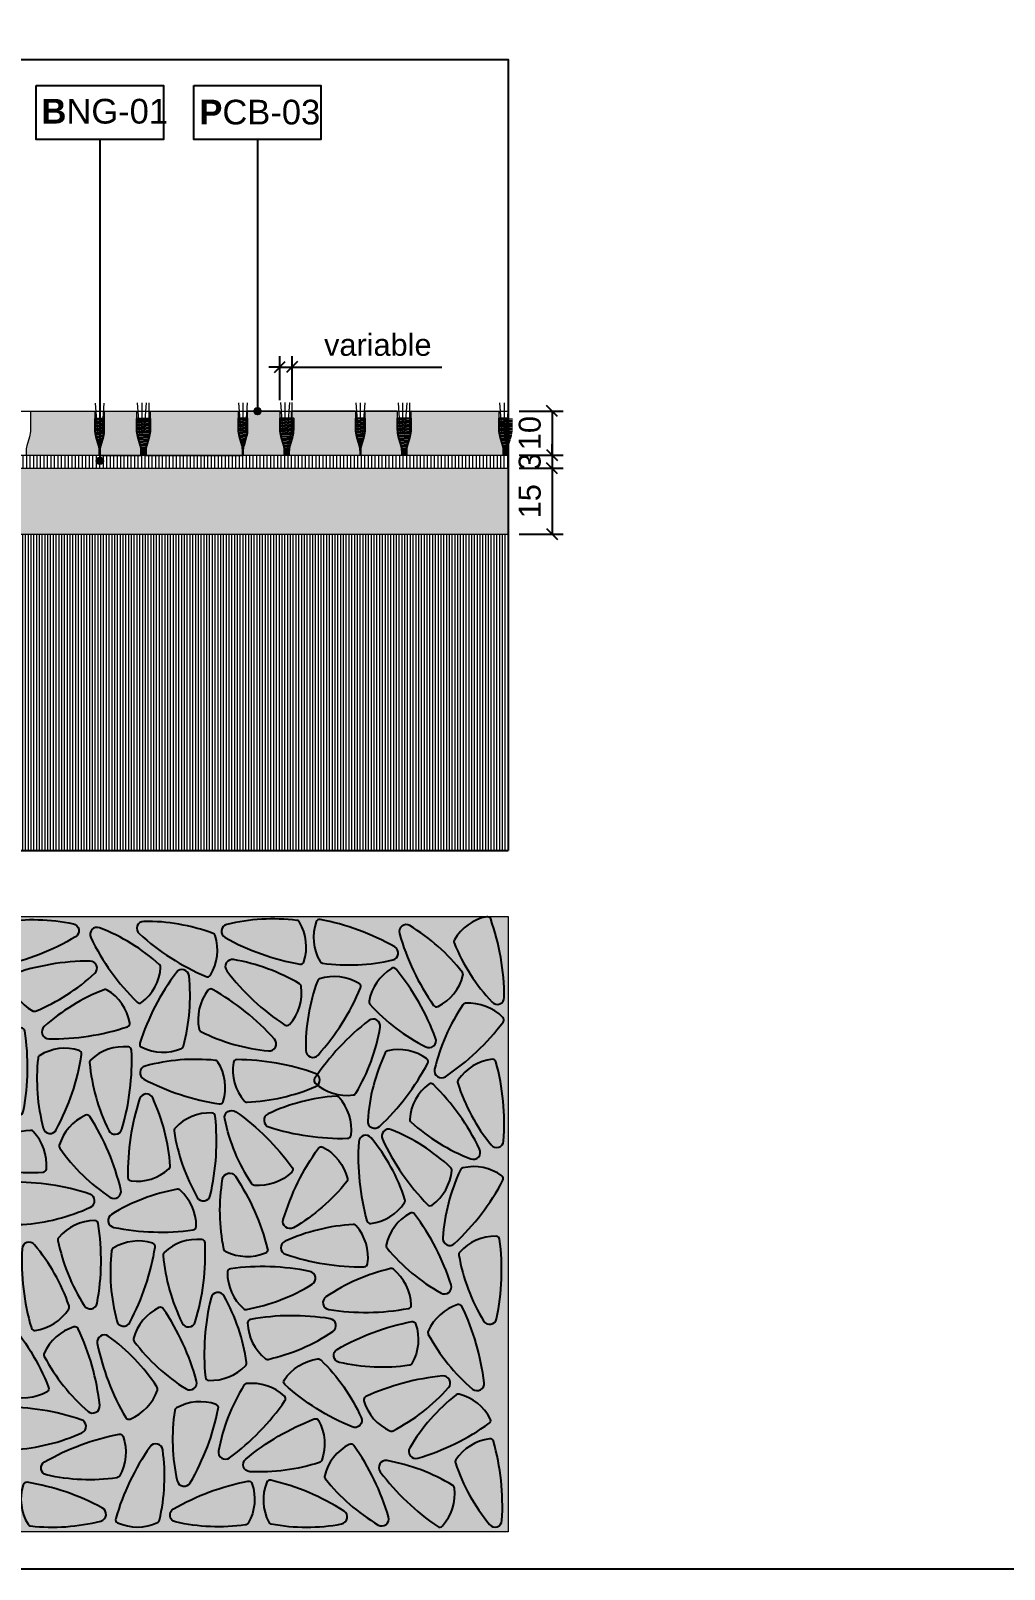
# Model space of a CAD drawing. Header units: metres. Extents: x -325 to 301, y -147 to 149.
# Drawn here: x 213.462 to 215.678, y 123.457 to 126.958 of the extents above; entities that cross this region are included whole.
import ezdxf

# ---------------------------------------------------------------- set-up
doc = ezdxf.new("R2010")
doc.units = ezdxf.units.M
doc.layers.get('Defpoints').update_dxf_attribs({"lineweight": 13})
doc.layers.add('-aux', color=50, linetype='Continuous', plot=False)
doc.layers.add('0-TX-1_25', color=7, linetype='Continuous', true_color=0x3f4f7f)
for name, color, linetype in [('02-L-Hatch', 251, 'Continuous'), ('A-KEYPLAN_HATCH', 7, 'Continuous'), ('A_TEXT_2', 7, 'Continuous')]:
    doc.layers.add(name, color=color, linetype=linetype)
for name, color, linetype, lineweight, true_color in [('03-TR-Paviment_05_Open Joint Precast Pavements', 7, 'Continuous', 5, 0xb3b3b3), ('03-TR-Paviment_05_Precast irregular Concrete Blocks_Open Joint 2', 7, 'Continuous', 5, 0xe2c75d), ('3- TR terra vegetal', 7, 'Continuous', 0, 0xbea68e), ('3-TR sorra granitica', 7, 'Continuous', 0, 0xf2dac9)]:
    doc.layers.add(name, color=color, linetype=linetype, lineweight=lineweight, true_color=true_color)
for name, color, linetype, lineweight in [('1-CM', 7, 'Continuous', 0), ('1-L-GESPA', 64, 'Continuous', 0), ('2-L-secció', 1, 'Continuous', 0), ('3-TR Seleccionat', 44, 'Continuous', 0), ('3-TR Tot-u', 37, 'Continuous', 0)]:
    doc.layers.add(name, color=color, linetype=linetype, lineweight=lineweight)
doc.styles.get("Standard").update_dxf_attribs({"font": 'arial.ttf'})
doc.dimstyles.new('ISO-25', dxfattribs={"dimtxt": 0.1, "dimasz": 0.1, "dimexe": 0.1, "dimexo": 0.1, "dimgap": 0.1, "dimtad": 1, "dimdec": 0, "dimlfac": 100, "dimzin": 9, "dimtxsty": 'Standard', "dimblk": 'OBLIQUE', "dimcen": 0.1, "dimadec": 0, "dimazin": 0, "dimtfac": 1, "dimtdec": 0, "dimtmove": 0, "dimatfit": 3, "dimldrblk": 'OBLIQUE', "dimfxl": 1, "dimarcsym": 0})

# ---------------------------------------------------------------- blocks, each defined once
blk = doc.blocks.new('_Oblique')
at = {"color": 0, "lineweight": -2}
blk.add_line((-0.499999999995058, -0.4999999998130015), (0.500000000028669, 0.500000000163238), dxfattribs=at)
blk = doc.blocks.new('*D721')
at = {"layer": '0-TX-1_25', "color": 0, "lineweight": -2, "transparency": 16777216}
for p, q in [((214.5741180201364, 126.0921609921029), (214.673900048132, 126.0921609921029)), ((214.648900048132, 126.0921609921029), (214.648900048132, 125.9921609921029)), ((214.5741180201364, 125.9921609921029), (214.673900048132, 125.9921609921029))]:
    blk.add_line(p, q, dxfattribs=at)
at = {"layer": 'Defpoints', "color": 0, "transparency": 16777216}
for p in [(214.5491180201363, 126.0921609921029), (214.5491180201363, 125.9921609921029), (214.648900048132, 125.9921609921029)]:
    blk.add_point(p, dxfattribs=at)
at = {"layer": '0-TX-1_25', "color": 0, "lineweight": -2, "transparency": 16777216, "xscale": 0.025, "yscale": 0.025, "zscale": 0.025}
for p, rotation in [((214.648900048132, 126.0921609921029), 90), ((214.648900048132, 125.9921609921029), 270)]:
    blk.add_blockref('_Oblique', p, dxfattribs=dict(at, rotation=rotation))
at = {"layer": '0-TX-1_25', "color": 0, "transparency": 16777216, "insert": (214.5983713987459, 126.0421609921028), "char_height": 0.05, "attachment_point": 5, "rotation": 90}
blk.add_mtext('10', dxfattribs=at)
blk = doc.blocks.new('*D719')
at = {"layer": '0-TX-1_25', "color": 0, "lineweight": -2, "transparency": 16777216}
for p, q in [((214.5741180201364, 125.9621609921029), (214.6739000481345, 125.9621609921029)), ((214.6489000481345, 125.9621609921029), (214.6489000481345, 125.8121609921029)), ((214.5741180201364, 125.8121609921029), (214.6739000481345, 125.8121609921029))]:
    blk.add_line(p, q, dxfattribs=at)
at = {"layer": 'Defpoints', "color": 0, "transparency": 16777216}
for p in [(214.5491180201363, 125.9621609921029), (214.5491180201363, 125.8121609921029), (214.6489000481345, 125.8121609921029)]:
    blk.add_point(p, dxfattribs=at)
at = {"layer": '0-TX-1_25', "color": 0, "lineweight": -2, "transparency": 16777216, "xscale": 0.025, "yscale": 0.025, "zscale": 0.025}
for p, rotation in [((214.6489000481345, 125.9621609921029), 90), ((214.6489000481345, 125.8121609921029), 270)]:
    blk.add_blockref('_Oblique', p, dxfattribs=dict(at, rotation=rotation))
at = {"layer": '0-TX-1_25', "color": 0, "transparency": 16777216, "insert": (214.5983713987484, 125.8871609921028), "char_height": 0.05, "attachment_point": 5, "rotation": 90}
blk.add_mtext('15', dxfattribs=at)
blk = doc.blocks.new('*D720')
at = {"layer": '0-TX-1_25', "color": 0, "lineweight": -2, "transparency": 16777216}
for p, q in [((214.648900048132, 125.9921609921029), (214.648900048132, 126.0171609921029)), ((214.5741180201364, 125.9921609921029), (214.673900048132, 125.9921609921029)), ((214.648900048132, 125.9921609921029), (214.648900048132, 125.9621609921029)), ((214.5741180201364, 125.9621609921029), (214.673900048132, 125.9621609921029)), ((214.648900048132, 125.9621609921029), (214.648900048132, 125.9371609921029))]:
    blk.add_line(p, q, dxfattribs=at)
at = {"layer": 'Defpoints', "color": 0, "transparency": 16777216}
for p in [(214.5491180201363, 125.9921609921029), (214.5491180201363, 125.9621609921029), (214.648900048132, 125.9621609921029)]:
    blk.add_point(p, dxfattribs=at)
at = {"layer": '0-TX-1_25', "color": 0, "lineweight": -2, "transparency": 16777216, "xscale": 0.025, "yscale": 0.025, "zscale": 0.025}
for p, rotation in [((214.648900048132, 125.9921609921029), 270), ((214.648900048132, 125.9621609921029), 90)]:
    blk.add_blockref('_Oblique', p, dxfattribs=dict(at, rotation=rotation))
at = {"layer": '0-TX-1_25', "color": 0, "transparency": 16777216, "insert": (214.5983543455399, 125.9771609921028), "char_height": 0.05, "attachment_point": 5, "rotation": 90}
blk.add_mtext('3', dxfattribs=at)
blk = doc.blocks.new('POINT')
at = {"layer": '0-TX-1_25'}
h = blk.add_hatch(dxfattribs=at)
h.set_pattern_fill('ANGLE', color=256)
h.set_pattern_definition([(0, (-83.74681484067048, -12.72584030761209), (0, 6.985), [5.08, -1.905]), (90, (-83.74681484067048, -12.72584030761209), (-6.985, 4.277078946022131e-16), [5.08, -1.905])])
edge = h.paths.add_edge_path()
edge.add_arc((0, 0), 0.0075, 0, 360)
h = blk.add_hatch(color=256, dxfattribs=at)
h.dxf.hatch_style = 1
edge = h.paths.add_edge_path()
edge.add_arc((0, 0), 0.0075, 0, 360)
blk.add_circle((0, 0), 0.0075, dxfattribs=at)
blk = doc.blocks.new('hatch keyplan 2')
at = {"layer": 'A-KEYPLAN_HATCH'}
blk.add_lwpolyline([(0, 0.005476596624248486), (0.012874798693294, 0.005476596623793739), (0.012874798693294, -2.273736754432321e-13), (0, 0)], close=True, dxfattribs=at)
blk = doc.blocks.new('hatch keyplan')
at = {"layer": 'A-KEYPLAN_HATCH'}
blk.add_blockref('hatch keyplan 2', (1.430579833341536, 0.8521467901477053), dxfattribs=at)
blk = doc.blocks.new('B-NS01')
at = {"layer": 'A-KEYPLAN_HATCH'}
blk.add_blockref('hatch keyplan', (-1.430579833341388, -0.8521467901477053), dxfattribs=at)
at = {"layer": 'A_TEXT_2', "insert": (-0.0007977307983125792, 0.004122186061006561), "char_height": 0.0025, "attachment_point": 1}
blk.add_mtext_dynamic_manual_height_columns('\\pi0.00133;{\\fArial|b1|i0|c0|p34;B}NG-01', width=0.01456192034901793, gutter_width=0.015, heights=[0], dxfattribs=at)
blk = doc.blocks.new('PCB04')
at = {"layer": 'A-KEYPLAN_HATCH'}
blk.add_blockref('hatch keyplan', (-1.429579833357655, -0.8521467901535917), dxfattribs=at)
at = {"layer": 'A_TEXT_2', "insert": (0.0002022691850249725, 0.004032374428489138), "char_height": 0.0025, "attachment_point": 1}
blk.add_mtext_dynamic_manual_height_columns('\\pi0.00137;{\\fArial|b1|i0|c0|p34;P}CB-03', width=0.01456192034901793, gutter_width=0.015, heights=[0], dxfattribs=at)
blk = doc.blocks.new('*D2221')
at = {"layer": '0-TX-1_25', "color": 0, "lineweight": -2, "transparency": 16777216}
for p, q in [((214.0291785658439, 126.1172319512547), (214.0291785658439, 126.2172319512547)), ((214.0568787249606, 126.1167548283166), (214.0568787249606, 126.2172319512547)), ((214.0291785658439, 126.1922319512547), (214.0041785658439, 126.1922319512547)), ((214.0291785658439, 126.1922319512547), (214.0568787249606, 126.1922319512547)), ((214.0568787249606, 126.1922319512547), (214.3977041001311, 126.1922319512547))]:
    blk.add_line(p, q, dxfattribs=at)
at = {"layer": 'Defpoints', "color": 0, "transparency": 16777216}
for p in [(214.0568787249606, 126.1922319512547), (214.0291785658439, 126.0922319512547), (214.0568787249606, 126.0917548283166)]:
    blk.add_point(p, dxfattribs=at)
at = {"layer": '0-TX-1_25', "color": 0, "lineweight": -2, "transparency": 16777216, "xscale": 0.025, "yscale": 0.025, "zscale": 0.025}
blk.add_blockref('_Oblique', (214.0291785658439, 126.1922319512547), dxfattribs=at)
at = {"layer": '0-TX-1_25', "color": 0, "lineweight": -2, "transparency": 16777216, "xscale": 0.025, "yscale": 0.025, "zscale": 0.025, "rotation": 180}
blk.add_blockref('_Oblique', (214.0568787249606, 126.1922319512547), dxfattribs=at)
at = {"layer": '0-TX-1_25', "color": 0, "transparency": 16777216, "insert": (214.2522914125458, 126.2426412281988), "char_height": 0.05, "attachment_point": 5}
blk.add_mtext('variable', dxfattribs=at)
blk = doc.blocks.new('PEÇA_KODOLÈ')
at = {"layer": '02-L-Hatch', "true_color": 0xffffff, "extrusion": (-5.044167079859376e-08, -5.739220376373363e-07, 0.999999999999834)}
h = blk.add_hatch(color=7, dxfattribs=at)
h.dxf.hatch_style = 1
edge = h.paths.add_edge_path()
edge.add_arc((-0.4579659451264888, 0.2149575338698924), 0.5421957202331456, 325.4121506456532, 344.6335523022339)
edge.add_arc((0.05713267810642719, 0.07340020826086402), 0.007999999673359143, 344.6335565736812, 426.383819454891)
edge.add_arc((0.01655155420303345, -0.01941485237330198), 0.1092988798796664, 426.3838182540215, 475.3449548693639)
edge.add_arc((-0.02681116247549653, 0.07213370176032186), 0.008000000111119237, 475.3449520378535, 527.2893353211521)
edge.add_arc((0.39186632912606, -0.0223012138158083), 0.437195520577298, 167.2893382633932, 188.386864105105)
edge.add_arc((-0.02479586680419743, -0.08373092813417315), 0.01602928839462835, 188.386864270005, 325.4121490861534)
blk.add_lwpolyline([(-0.01159964641556144, -0.09283026028424501, 0.08406638771288004), (0.06484668445773423, 0.07128027779981494, 0.3726431906232618), (0.0603375406935811, 0.08073020586743951, 0.2169437225142468), (-0.03023569798097014, 0.07936367904767394, 0.2306125970271942), (-0.03461511060595512, 0.07389392470940948, 0.0923162381491987), (-0.04065373400226235, -0.08606889797374606, 0.6810372598882607)], format="xyb", close=True)

msp = doc.modelspace()

# ---------------------------------------------------------------- hatches: boundary and pattern name
at = {"layer": '03-TR-Paviment_05_Open Joint Precast Pavements'}
h = msp.add_hatch(color=256, dxfattribs=at)
h.dxf.hatch_style = 1
edge = h.paths.add_edge_path()
edge.add_line((213.6188160264451, 125.9914900321795), (213.6188185801349, 125.9996858106766))
edge.add_arc((213.5704010194014, 125.9997009008683), 0.04841756308506046, 359.9821427545574, 375.9811618809488)
edge.add_line((213.6169473535818, 126.0130312868139), (213.6110071759194, 126.0337728728819))
edge.add_arc((213.6659432602213, 126.0495059973398), 0.05714459347681695, 179.9821440517398, 195.98116317802, ccw=False)
edge.add_line((213.6087986695195, 126.0495238061714), (213.6088114815153, 126.090649078142))
edge.add_line((213.6088114815153, 126.090649078142), (213.6080142759924, 126.0906493267271))
edge.add_line((213.6080142759924, 126.0906493267271), (213.6080145401619, 126.0914934028859))
edge.add_line((213.6080145401619, 126.0914934028859), (213.4621886750965, 126.0915388407756))
edge.add_line((213.4621886750965, 126.0915388407756), (213.4621884136438, 126.0906947626434))
edge.add_line((213.4621884136438, 126.0906947626434), (213.46139120828, 126.0906950151834))
edge.add_line((213.46139120828, 126.0906950151834), (213.461378395232, 126.0495697402258))
edge.add_arc((213.4042338091649, 126.0495875463044), 0.0571445888412845, 343.9831276842831, 359.9821468105588, ccw=False)
edge.add_line((213.459160072798, 126.0338201877069), (213.4532069713059, 126.0130823014363))
edge.add_arc((213.4997449728094, 125.99972290971), 0.04841754776144831, 163.9831253272982, 179.9821444536792)
edge.add_line((213.451327427399, 125.999737998461), (213.4513248728067, 125.9915422206992))
edge.add_line((213.4513248728067, 125.9915422206992), (213.6188160264451, 125.9914900321795))
h = msp.add_hatch(color=256, dxfattribs=at)
h.dxf.hatch_style = 1
edge = h.paths.add_edge_path()
edge.add_line((213.7137791074783, 125.9914604361984), (213.7137816611775, 125.9996562149282))
edge.add_arc((213.66536410426, 125.9996713027258), 0.04841755926835901, 359.9821455861866, 375.9811647125806)
edge.add_line((213.7119104341124, 126.013001689921), (213.7059702555943, 126.0337432778874))
edge.add_arc((213.7609063307399, 126.0494764014319), 0.05714458442293398, 179.9821456988248, 195.9811648251079, ccw=False)
edge.add_line((213.7037617490914, 126.0494942086179), (213.7037745620926, 126.0906194824123))
edge.add_line((213.7037745620926, 126.0906194824123), (213.7029773580123, 126.0906197321044))
edge.add_line((213.7029773580123, 126.0906197321044), (213.7029776212045, 126.0914638071375))
edge.add_line((213.7029776212045, 126.0914638071375), (213.6296798293848, 126.0914866452392))
edge.add_line((213.6296798293848, 126.0914866452392), (213.6296795670577, 126.0906425685402))
edge.add_line((213.6296795670577, 126.0906425685402), (213.6288823616565, 126.0906428201497))
edge.add_line((213.6288823616565, 126.0906428201497), (213.6288695468034, 126.0495175466628))
edge.add_arc((213.5717249520782, 126.0495353468336), 0.05714459749754887, 343.9831336104306, 359.982152736715, ccw=False)
edge.add_line((213.6266512256624, 126.0337679915286), (213.620698123324, 126.0130301073893))
edge.add_arc((213.6672361344793, 125.9996707173095), 0.04841755658435486, 163.9831303516005, 179.9821494779868)
edge.add_line((213.6188185802447, 125.9996858018175), (213.6188160265923, 125.9914900242509))
edge.add_line((213.6188160265923, 125.9914900242509), (213.7137791074783, 125.9914604361984))
h = msp.add_hatch(color=256, dxfattribs=at)
h.dxf.hatch_style = 1
edge = h.paths.add_edge_path()
edge.add_line((213.9450158350794, 125.9913883756642), (213.9450183901932, 125.9995841548032))
edge.add_arc((213.8966008370917, 125.9995992402066), 0.0484175554514871, 359.9821484179844, 375.9811675443746)
edge.add_line((213.943147162616, 126.0129296286514), (213.9372069836138, 126.0336712161713))
edge.add_arc((213.9921430652525, 126.0494043420449), 0.05714459130633203, 179.9821461514546, 195.9811652777334, ccw=False)
edge.add_line((213.9349984767205, 126.0494221487817), (213.9350112910895, 126.090547421822))
edge.add_line((213.9350112910895, 126.090547421822), (213.934214085604, 126.0905476713376))
edge.add_line((213.934214085604, 126.0905476713376), (213.9342143492895, 126.0913917470499))
edge.add_line((213.9342143492895, 126.0913917470499), (213.7346429088207, 126.0914539324316))
edge.add_line((213.7346429088207, 126.0914539324316), (213.7346426473401, 126.0906098536014))
edge.add_line((213.7346426473401, 126.0906098536014), (213.7338454409895, 126.090610104783))
edge.add_line((213.7338454409895, 126.090610104783), (213.7338326270483, 126.0494848307934))
edge.add_arc((213.6766880398146, 126.0495026317115), 0.05714459000624575, 343.98313285876276, 359.9821519850492, ccw=False)
edge.add_line((213.7316143059915, 126.033735277753), (213.7256612031597, 126.0129973929344))
edge.add_arc((213.7721992110228, 125.9996380034531), 0.04841755325479713, 163.983129957362, 179.9821490837537)
edge.add_line((213.7237816601179, 125.9996530882933), (213.7237791059815, 125.9914573102801))
edge.add_line((213.7237791059815, 125.9914573102801), (213.9450158350794, 125.9913883756642))
h = msp.add_hatch(color=256, dxfattribs=at)
h.dxf.hatch_style = 1
edge = h.paths.add_edge_path()
edge.add_line((214.0399790415211, 125.9917600871177), (214.0399815947644, 125.9999558660989))
edge.add_arc((213.9915640364254, 125.999970950754), 0.04841756068886315, 359.9821493054811, 375.9811684318677)
edge.add_line((214.0381103667781, 126.0133013413618), (214.0321701891718, 126.0340429288255))
edge.add_arc((214.087106263651, 126.0497760506222), 0.05714458330111562, 179.982144198112, 195.9811633243977, ccw=False)
edge.add_line((214.0299616831249, 126.0497938593047), (214.0299744956795, 126.090919133583))
edge.add_line((214.0299744956795, 126.090919133583), (214.0291772911433, 126.0909193835265))
edge.add_line((214.0291772911433, 126.0909193835265), (214.0291775547914, 126.0917634583082))
edge.add_line((214.0291775547914, 126.0917634583082), (213.9558797634463, 126.0917862966238))
edge.add_line((213.9558797634463, 126.0917862966238), (213.955879500654, 126.0909422199436))
edge.add_line((213.955879500654, 126.0909422199436), (213.955082295262, 126.0909424717857))
edge.add_line((213.955082295262, 126.0909424717857), (213.9550694813302, 126.0498171980288))
edge.add_arc((213.8979248852743, 126.049835003111), 0.05714459882978332, 343.9831286864466, 359.98214781272384, ccw=False)
edge.add_line((213.952851158784, 126.0340676427181), (213.9468980573668, 126.0133297583087))
edge.add_arc((213.9934360685221, 125.9999703682289), 0.04841755658435486, 163.9831303516005, 179.9821494779868)
edge.add_line((213.9450185142875, 125.9999854527369), (213.9450159601885, 125.9917896756543))
edge.add_line((213.9450159601885, 125.9917896756543), (214.0399790415211, 125.9917600871177))
h = msp.add_hatch(color=256, dxfattribs=at)
h.dxf.hatch_style = 1
edge = h.paths.add_edge_path()
edge.add_line((214.2124701944544, 125.9917063425112), (214.2124727481162, 125.9999021203104))
edge.add_arc((214.1640551849136, 125.9999172109508), 0.04841756555430779, 359.9821422244315, 375.981161350826)
edge.add_line((214.2106015215912, 126.0132475971457), (214.204661344394, 126.0339891831948))
edge.add_arc((214.259597426865, 126.0497223091514), 0.0571445921292458, 179.982146001647, 195.9811651279327, ccw=False)
edge.add_line((214.2024528375101, 126.0497401160378), (214.2024656499806, 126.0908653882224))
edge.add_line((214.2024656499806, 126.0908653882224), (214.2016684440111, 126.0908656372915))
edge.add_line((214.2016684440111, 126.0908656372915), (214.2016687086271, 126.0917097129663))
edge.add_line((214.2016687086271, 126.0917097129663), (214.055842843571, 126.0917551510886))
edge.add_line((214.055842843571, 126.0917551510886), (214.055842582565, 126.0909110724724))
edge.add_line((214.055842582565, 126.0909110724724), (214.0550453758146, 126.0909113253012))
edge.add_line((214.0550453758146, 126.0909113253012), (214.0550325636879, 126.0497860500735))
edge.add_arc((213.997887978287, 126.0498038579), 0.05714458817556748, 343.9831259315695, 359.982145057848, ccw=False)
edge.add_line((214.0528142407979, 126.0340364978059), (214.0468611393059, 126.0132986115354))
edge.add_arc((214.0933991408093, 125.9999392198091), 0.04841754776142099, 163.983125327289, 179.9821444536792)
edge.add_line((214.044981595399, 125.9999543085601), (214.0449790408067, 125.9917585307983))
edge.add_line((214.0449790408067, 125.9917585307983), (214.2124701944544, 125.9917063425112))
h = msp.add_hatch(color=256, dxfattribs=at)
h.dxf.hatch_style = 1
edge = h.paths.add_edge_path()
edge.add_line((214.3074332759342, 125.9916767460461), (214.3074358291775, 125.9998725250273))
edge.add_arc((214.2590182708386, 125.9998876096823), 0.04841756068874946, 359.9821493054811, 375.9811684318723)
edge.add_line((214.3055646011912, 126.0132180002901), (214.2996244235849, 126.0339595877539))
edge.add_arc((214.3545604980641, 126.0496927095506), 0.05714458330111562, 179.982144198112, 195.9811633243977, ccw=False)
edge.add_line((214.297415917538, 126.049710518233), (214.2974287300926, 126.0908357925113))
edge.add_line((214.2974287300926, 126.0908357925113), (214.2966315255564, 126.0908360424549))
edge.add_line((214.2966315255564, 126.0908360424549), (214.2966317892045, 126.0916801172366))
edge.add_line((214.2966317892045, 126.0916801172366), (214.2233339978594, 126.0917029555522))
edge.add_line((214.2233339978594, 126.0917029555522), (214.2233337350671, 126.0908588788719))
edge.add_line((214.2233337350671, 126.0908588788719), (214.2225365296751, 126.090859130714))
edge.add_line((214.2225365296751, 126.090859130714), (214.2225237157433, 126.0497338569571))
edge.add_arc((214.1653791196873, 126.0497516620393), 0.057144598829897, 343.9831286864781, 359.9821478127524, ccw=False)
edge.add_line((214.2203053931971, 126.0339843016464), (214.2143522917798, 126.013246417237))
edge.add_arc((214.2608903029352, 125.9998870271572), 0.04841755658435486, 163.9831303516005, 179.9821494779868)
edge.add_line((214.2124727487006, 125.9999021116652), (214.2124701946016, 125.9917063345826))
edge.add_line((214.2124701946016, 125.9917063345826), (214.3074332759342, 125.9916767460461))
h = msp.add_hatch(color=256, dxfattribs=at)
h.dxf.hatch_style = 1
edge = h.paths.add_edge_path()
edge.add_line((214.5386700030793, 125.9916046857632), (214.5386725586584, 125.9998004648835))
edge.add_arc((214.490255004734, 125.9998155504366), 0.0484175562745127, 359.9821482411747, 375.9811673675684)
edge.add_line((214.5368013310906, 126.0131459389644), (214.5308611511579, 126.0338875265217))
edge.add_arc((214.5857972321302, 126.0496206506475), 0.05714459018448236, 179.982144650628, 195.9811637769137, ccw=False)
edge.add_line((214.5286526447205, 126.0496384588807), (214.5286654590895, 126.090763731921))
edge.add_line((214.5286654590895, 126.090763731921), (214.5278682540506, 126.0907639809527))
edge.add_line((214.5278682540506, 126.0907639809527), (214.5278685177641, 126.0916080573629))
edge.add_line((214.5278685177641, 126.0916080573629), (214.32829707683, 126.0916702427633))
edge.add_line((214.32829707683, 126.0916702427633), (214.3282968158147, 126.0908261639144))
edge.add_line((214.3282968158147, 126.0908261639144), (214.3274996089895, 126.090826414882))
edge.add_line((214.3274996089895, 126.090826414882), (214.3274867959695, 126.0497011406224))
edge.add_arc((214.2703422092361, 126.0497189449532), 0.05714458950708686, 343.98312943690286, 359.9821485631842, ccw=False)
edge.add_line((214.3252684739915, 126.0339515878521), (214.319315371169, 126.0132137032662))
edge.add_arc((214.3658533790322, 125.9998543137849), 0.04841755325482445, 163.9831299573713, 179.9821490837537)
edge.add_line((214.3174358281273, 125.999869398625), (214.3174332744374, 125.9916736201278))
edge.add_line((214.3174332744374, 125.9916736201278), (214.5386700030793, 125.9916046857632))
at = {"layer": '03-TR-Paviment_05_Precast irregular Concrete Blocks_Open Joint 2'}
h = msp.add_hatch(color=256, dxfattribs=at)
h.dxf.hatch_style = 1
h.paths.add_polyline_path([(214.5491180201362, 123.5421609921028), (211.5491180201362, 123.5421609921028), (211.5491180201362, 124.9421609921029), (214.5491180201362, 124.9421609921029)])
at = {"layer": '3- TR terra vegetal'}
h = msp.add_hatch(dxfattribs=at)
h.set_pattern_fill('_USER', color=256, scale=0.002499999999999998, angle=-38.89586389563746, style=0, pattern_type=0)
h.set_pattern_definition([(356.7506083412253, (223.705462607383, 119.2862702607863), (0.0001417054676983827, 0.002495980681099989), [])])
edge = h.paths.add_edge_path()
edge.add_line((213.6188160265206, 125.991489716186), (213.6188139518703, 125.9996854942784))
edge.add_arc((213.5703964010153, 125.9996732477324), 0.04841755240378916, 0.01449217020883599, 16.01351129631849)
edge.add_line((213.6169351911237, 126.0130299088429), (213.6109833042274, 126.0337681419073))
edge.add_arc((213.6659104926046, 126.049532283199), 0.05714459006487865, 180.0144967653321, 196.0135158915483, ccw=False)
edge.add_line((213.6087659043688, 126.0495178246872), (213.6087594369098, 126.0750804376059))
edge.add_line((213.6087594369098, 126.0750804376059), (213.628830315988, 126.0750855141339))
edge.add_line((213.628830315988, 126.0750855141339), (213.6288367815839, 126.0495229026117))
edge.add_arc((213.5716921902686, 126.0495084412293), 0.05714459314515279, -15.984519483580698, 0.01449964273808746, ccw=False)
edge.add_line((213.6266273525333, 126.0337720988117), (213.6206859599599, 126.0130308560104))
edge.add_arc((213.66723149444, 125.9996977452096), 0.04841754458528921, 164.0154776846853, 180.014496810907)
edge.add_line((213.6188139514045, 125.999685494744), (213.6188160260551, 125.9914897157202))
h = msp.add_hatch(dxfattribs=at)
h.set_pattern_fill('_USER', color=256, scale=0.002499999999999998, angle=-38.89586389563746, style=0, pattern_type=0)
h.set_pattern_definition([(356.7506083412253, (223.9053889214893, 119.2867492586226), (0.0001417054676983827, 0.002495980681099989), [])])
edge = h.paths.add_edge_path()
edge.add_line((213.7237792582957, 125.9919446820037), (213.7137792607022, 125.9919421508447))
edge.add_line((213.7137792607022, 125.9919421508447), (213.7137771855861, 126.0001379298683))
edge.add_arc((213.6653596311849, 126.0001256821303), 0.0484175559502104, 0.0144935796959175, 16.01351270581482)
edge.add_line((213.7118984243735, 126.0134823453641), (213.7059465379431, 126.0342205774973))
edge.add_arc((213.7608737263202, 126.0499847187887), 0.05714459006476521, 180.0144967651326, 196.0135158913585, ccw=False)
edge.add_line((213.7037291380846, 126.0499702602771), (213.703722669693, 126.0755328783179))
edge.add_line((213.703722669693, 126.0755328783179), (213.7337935472959, 126.0755404860051))
edge.add_line((213.7337935472959, 126.0755404860051), (213.7338000147562, 126.0499778679641))
edge.add_arc((213.6766554232075, 126.0499634082386), 0.05714459337810418, -15.984521144846212, 0.014497981466092824, ccw=False)
edge.add_line((213.7315905852398, 126.034227064164), (213.7256491931317, 126.0134858232255))
edge.add_arc((213.7721947323498, 126.0001527100705), 0.04841754978837442, 164.0154765505129, 180.0144956767295)
edge.add_line((213.723777184111, 126.0001404605619), (213.7237792582957, 125.9919446820037))
edge.add_line((213.7237792582957, 125.9919446820037), (213.7137792607022, 125.9919421508447))
h = msp.add_hatch(dxfattribs=at)
h.set_pattern_fill('_USER', color=256, scale=0.002499999999999998, angle=-38.89586389563746, style=0, pattern_type=0)
h.set_pattern_definition([(356.7506083412253, (224.0316626829815, 119.2870249181593), (0.0001417054676983827, 0.002495980681099989), [])])
edge = h.paths.add_edge_path()
edge.add_line((213.9450161021191, 125.992244373559), (213.9450140274688, 126.0004401516514))
edge.add_arc((213.8965964766138, 126.0004279051054), 0.04841755240378916, 0.01449217020883599, 16.01351129631849)
edge.add_line((213.9431352667222, 126.0137845662159), (213.9371833798259, 126.0345227992804))
edge.add_arc((213.992110568203, 126.050286940572), 0.05714459006487865, 180.0144967653321, 196.0135158915483, ccw=False)
edge.add_line((213.9349659799673, 126.0502724820603), (213.9349595125083, 126.0758350949789))
edge.add_line((213.9349595125083, 126.0758350949789), (213.9550303915865, 126.0758401715069))
edge.add_line((213.9550303915865, 126.0758401715069), (213.9550368571824, 126.0502775599847))
edge.add_arc((213.8978922658671, 126.0502630986023), 0.05714459314515279, -15.984519483580698, 0.01449964273808746, ccw=False)
edge.add_line((213.9528274281317, 126.0345267561847), (213.9468860355584, 126.0137855133835))
edge.add_arc((213.9934315700385, 126.0004524025827), 0.04841754458528921, 164.0154776846853, 180.014496810907)
edge.add_line((213.945014027003, 126.000440152117), (213.9450161016536, 125.9922443730933))
h = msp.add_hatch(dxfattribs=at)
h.set_pattern_fill('_USER', color=256, scale=0.002499999999999998, angle=-38.89586389563746, style=0, pattern_type=0)
h.set_pattern_definition([(356.7506083412253, (224.2315888550762, 119.2870489097934), (0.0001417054676983827, 0.002495980681099989), [])])
edge = h.paths.add_edge_path()
edge.add_line((214.0499791918826, 125.9922443331745), (214.0399791942891, 125.9922418020155))
edge.add_line((214.0399791942891, 125.9922418020155), (214.0399771191729, 126.0004375810391))
edge.add_arc((213.9915595647718, 126.000425333301), 0.0484175559502104, 0.0144935796959175, 16.01351270581482)
edge.add_line((214.0380983579604, 126.0137819965348), (214.03214647153, 126.034520228668))
edge.add_arc((214.087073659907, 126.0502843699595), 0.05714459006476521, 180.0144967651326, 196.0135158913585, ccw=False)
edge.add_line((214.0299290716714, 126.0502699114479), (214.0299226032798, 126.0758325294886))
edge.add_line((214.0299226032798, 126.0758325294886), (214.0599934808828, 126.0758401371758))
edge.add_line((214.0599934808828, 126.0758401371758), (214.059999948343, 126.0502775191348))
edge.add_arc((214.0028553567944, 126.0502630594093), 0.05714459337810418, -15.984521144846212, 0.014497981466092824, ccw=False)
edge.add_line((214.0577905188267, 126.0345267153347), (214.0518491267185, 126.0137854743962))
edge.add_arc((214.0983946659367, 126.0004523612412), 0.04841754978837442, 164.0154765505129, 180.0144956767295)
edge.add_line((214.0499771176978, 126.0004401117327), (214.0499791918826, 125.9922443331745))
edge.add_line((214.0499791918826, 125.9922443331745), (214.0399791942891, 125.9922418020155))
h = msp.add_hatch(dxfattribs=at)
h.set_pattern_fill('_USER', color=256, scale=0.002499999999999998, angle=-38.89586389563746, style=0, pattern_type=0)
h.set_pattern_definition([(356.7506083412253, (224.2991169171517, 119.2869415367031), (0.0001417054676983827, 0.002495980681099989), [])])
edge = h.paths.add_edge_path()
edge.add_line((214.2124703362893, 125.9921609921028), (214.212468261639, 126.0003567701952))
edge.add_arc((214.164050710784, 126.0003445236492), 0.04841755240378916, 0.01449217020883599, 16.01351129631849)
edge.add_line((214.2105895008924, 126.0137011847597), (214.2046376139961, 126.0344394178241))
edge.add_arc((214.2595648023732, 126.0502035591158), 0.05714459006487865, 180.0144967653321, 196.0135158915483, ccw=False)
edge.add_line((214.2024202141375, 126.050189100604), (214.2024137466785, 126.0757517135227))
edge.add_line((214.2024137466785, 126.0757517135227), (214.2224846257567, 126.0757567900507))
edge.add_line((214.2224846257567, 126.0757567900507), (214.2224910913526, 126.0501941785285))
edge.add_arc((214.1653465000373, 126.0501797171461), 0.05714459314515279, -15.984519483580698, 0.01449964273808746, ccw=False)
edge.add_line((214.2202816623019, 126.0344433747285), (214.2143402697286, 126.0137021319272))
edge.add_arc((214.2608858042087, 126.0003690211264), 0.04841754458528921, 164.0154776846853, 180.014496810907)
edge.add_line((214.2124682611732, 126.0003567706608), (214.2124703358238, 125.992160991637))
h = msp.add_hatch(dxfattribs=at)
h.set_pattern_fill('_USER', color=256, scale=0.002499999999999998, angle=-38.89586389563746, style=0, pattern_type=0)
h.set_pattern_definition([(356.7506083412253, (224.4990430894892, 119.2869655687217), (0.0001417054676983827, 0.002495980681099989), [])])
edge = h.paths.add_edge_path()
edge.add_line((214.3174334262957, 125.9921609921028), (214.3074334287022, 125.9921584609438))
edge.add_line((214.3074334287022, 125.9921584609438), (214.307431353586, 126.0003542399674))
edge.add_arc((214.2590137991849, 126.0003419922294), 0.0484175559502104, 0.0144935796959175, 16.01351270581482)
edge.add_line((214.3055525923735, 126.0136986554632), (214.299600705943, 126.0344368875964))
edge.add_arc((214.3545278943201, 126.0502010288878), 0.05714459006476521, 180.0144967651326, 196.0135158913585, ccw=False)
edge.add_line((214.2973833060845, 126.0501865703762), (214.2973768376929, 126.075749188417))
edge.add_line((214.2973768376929, 126.075749188417), (214.3274477152959, 126.0757567961042))
edge.add_line((214.3274477152959, 126.0757567961042), (214.3274541827561, 126.0501941780632))
edge.add_arc((214.2703095912075, 126.0501797183376), 0.05714459337810418, -15.984521144846212, 0.014497981466092824, ccw=False)
edge.add_line((214.3252447532398, 126.0344433742631), (214.3193033611316, 126.0137021333246))
edge.add_arc((214.3658489003498, 126.0003690201696), 0.04841754978837442, 164.0154765505129, 180.0144956767295)
edge.add_line((214.3174313521109, 126.000356770661), (214.3174334262957, 125.9921609921028))
edge.add_line((214.3174334262957, 125.9921609921028), (214.3074334287022, 125.9921584609438))
h = msp.add_hatch(dxfattribs=at)
h.set_pattern_fill('_USER', color=256, scale=0.002499999999999998, angle=-38.89586389563746, style=0, pattern_type=0)
h.set_pattern_definition([(356.7506083412253, (224.7302798166344, 119.2868935084389), (0.0001417054676983827, 0.002495980681099989), [])])
edge = h.paths.add_edge_path()
edge.add_line((214.5486701534408, 125.9920889318199), (214.5386701558473, 125.992086400661))
edge.add_line((214.5386701558473, 125.992086400661), (214.5386680807311, 126.0002821796846))
edge.add_arc((214.49025052633, 126.0002699319465), 0.0484175559502104, 0.0144935796959175, 16.01351270581482)
edge.add_line((214.5367893195186, 126.0136265951803), (214.5308374330882, 126.0343648273135))
edge.add_arc((214.5857646214653, 126.050128968605), 0.05714459006476521, 180.0144967651326, 196.0135158913585, ccw=False)
edge.add_line((214.5286200332296, 126.0501145100934), (214.5286135648381, 126.0756771281341))
edge.add_line((214.5286135648381, 126.0756771281341), (214.558684442441, 126.0756847358213))
edge.add_line((214.558684442441, 126.0756847358213), (214.5586909099013, 126.0501221177803))
edge.add_arc((214.5015463183526, 126.0501076580548), 0.05714459337810418, -15.984521144846212, 0.014497981466092824, ccw=False)
edge.add_line((214.5564814803849, 126.0343713139802), (214.5505400882768, 126.0136300730417))
edge.add_arc((214.5970856274949, 126.0002969598867), 0.04841754978837442, 164.0154765505129, 180.0144956767295)
edge.add_line((214.5486680792561, 126.0002847103782), (214.5486701534408, 125.9920889318199))
edge.add_line((214.5486701534408, 125.9920889318199), (214.5386701558473, 125.992086400661))
h = msp.add_hatch(dxfattribs=at)
h.set_pattern_fill('_USER', color=256, scale=0.002499999999999998, angle=-38.89586389563746, style=0, pattern_type=0)
h.set_pattern_definition([(356.7506083412253, (224.7302798373319, 119.2869680998807), (0.0001417054676983827, 0.002495980681099989), [])])
edge = h.paths.add_edge_path()
edge.add_line((214.5486701741383, 125.9921635232618), (214.5386701765448, 125.9921609921028))
edge.add_line((214.5386701765448, 125.9921609921028), (214.5386681014286, 126.0003567711264))
edge.add_arc((214.4902505470275, 126.0003445233884), 0.04841755595023883, 0.01449357969590899, 16.01351270580555)
edge.add_line((214.5367893402161, 126.0137011866222), (214.5308374537857, 126.0344394187554))
edge.add_arc((214.5857646421628, 126.0502035600468), 0.05714459006479253, 180.0144967651326, 196.0135158913507, ccw=False)
edge.add_line((214.5286200539271, 126.0501891015352), (214.5286135855356, 126.075751719576))
edge.add_line((214.5286135855356, 126.075751719576), (214.5491180201362, 126.0757593272632))
edge.add_line((214.5491180201362, 126.0757593272632), (214.549452965481, 126.0498624630792))
edge.add_line((214.549452965481, 126.0498624630792), (214.5494183823257, 126.034872365169))
edge.add_line((214.5494183823257, 126.034872365169), (214.5490712184699, 126.0137409362123))
edge.add_arc((214.464925629204, 126.0095789127226), 0.08424845774515587, -6.282665362784883, 2.831665894849209, ccw=False)
edge.add_line((214.5486680999536, 126.00035930182), (214.5486701741383, 125.9921635232618))
edge.add_line((214.5486701741383, 125.9921635232618), (214.5386701765448, 125.9921609921028))
at = {"layer": '3-TR Seleccionat'}
h = msp.add_hatch(dxfattribs=at)
h.set_pattern_fill('ANSI31', color=256, scale=0.002, angle=225, style=0)
h.set_pattern_definition([(270, (40, -4.959445220943991), (0.00635, -1.301042606982605e-18), [])])
h.paths.add_polyline_path([(211.5491180208817, 125.0921609921028), (214.5491180208816, 125.0921609921028), (214.5491180214184, 125.8121609824867), (211.5491180214184, 125.8121609824867)])
at = {"layer": '3-TR sorra granitica'}
h = msp.add_hatch(dxfattribs=at)
h.set_pattern_fill('ANSI31', color=256, scale=0.0025, angle=45, style=0)
h.set_pattern_definition([(90, (68.07752234721556, 216.8941087396815), (-0.0079375, 0), [])])
h.paths.add_polyline_path([(211.5491180194952, 125.9921609921029), (214.5491180201362, 125.9921609921029), (214.5491180201362, 125.9621609921028), (211.5491180194952, 125.9621609921028)])
at = {"layer": '3-TR Tot-u'}
h = msp.add_hatch(dxfattribs=at)
h.set_pattern_fill('EARTH', color=256, scale=0.005, style=0)
h.set_pattern_definition([(0, (0, 0), (0.03175, 0.03175), [0.03175, -0.03175]), (0, (0, 0.01190625), (0.03175, 0.03175), [0.03175, -0.03175]), (0, (0, 0.0238125), (0.03175, 0.03175), [0.03175, -0.03175]), (90, (0.00396875, 0.02778125), (-0.03175, 0.03175), [0.03175, -0.03175]), (90, (0.015875, 0.02778125), (-0.03175, 0.03175), [0.03175, -0.03175]), (90, (0.02778125, 0.02778125), (-0.03175, 0.03175), [0.03175, -0.03175])])
h.paths.add_polyline_path([(214.5491180201362, 125.9621609837866), (211.5491180193036, 125.9621609921028), (211.5491180183412, 125.8121609921029), (211.5620975687223, 125.8121609920196), (214.5491180201362, 125.8121609921028)])

# ---------------------------------------------------------------- linework, layer by layer
at = {"layer": '-aux'}
msp.add_lwpolyline([(160.9222529779737, 133.4566912249669), (290.9222529779737, 133.4566912249669), (290.9222529779737, 123.4566912249669), (160.9222529779737, 123.4566912249669)], close=True, dxfattribs=at)
for points in [[(211.5491180201362, 125.0921609921028), (211.5491180201362, 126.8921609921028), (214.5491180201362, 126.8921609921028), (214.5491180201362, 125.0921609921028)], [(211.5491180201362, 125.0921609921028), (214.5491180201362, 125.0921609921028)]]:
    msp.add_lwpolyline(points, dxfattribs=at)
for points in [[(213.6188160260551, 125.9914897157202), (213.6188160265206, 125.991489716186), (213.6188139518703, 125.9996854942784, 0.06992251114754273), (213.6169351911237, 126.0130299088429), (213.6109833042274, 126.0337681419073, -0.06992251114800961), (213.6087659043688, 126.0495178246872), (213.6087594369098, 126.0750804376059), (213.628830315988, 126.0750855141339), (213.6288367815839, 126.0495229026117, -0.0699225111484148), (213.6266273525333, 126.0337720988117), (213.6206859599599, 126.0130308560104, 0.06992251114798485), (213.6188139514045, 125.999685494744), (213.6188160260551, 125.9914897157202), (213.6188160265206, 125.991489716186)], [(213.7237792582957, 125.9919446820037), (213.7137792607022, 125.9919421508447), (213.7137771855861, 126.0001379298683, 0.06992251114754273), (213.7118984243735, 126.0134823453641), (213.7059465379431, 126.0342205774973, -0.06992251114800961), (213.7037291380846, 126.0499702602771), (213.703722669693, 126.0755328783179), (213.7337935472959, 126.0755404860051), (213.7338000147562, 126.0499778679641, -0.0699225111484148), (213.7315905852398, 126.034227064164), (213.7256491931317, 126.0134858232255, 0.06992251114798485), (213.723777184111, 126.0001404605619), (213.7237792582957, 125.9919446820037), (213.7137792607022, 125.9919421508447)], [(213.9450161016536, 125.9922443730933), (213.9450161021191, 125.992244373559), (213.9450140274688, 126.0004401516514, 0.06992251114754273), (213.9431352667222, 126.0137845662159), (213.9371833798259, 126.0345227992804, -0.06992251114800961), (213.9349659799673, 126.0502724820603), (213.9349595125083, 126.0758350949789), (213.9550303915865, 126.0758401715069), (213.9550368571824, 126.0502775599847, -0.0699225111484148), (213.9528274281317, 126.0345267561847), (213.9468860355584, 126.0137855133835, 0.06992251114798485), (213.945014027003, 126.000440152117), (213.9450161016536, 125.9922443730933), (213.9450161021191, 125.992244373559)], [(214.0499791918826, 125.9922443331745), (214.0399791942891, 125.9922418020155), (214.0399771191729, 126.0004375810391, 0.06992251114754273), (214.0380983579604, 126.0137819965348), (214.03214647153, 126.034520228668, -0.06992251114800961), (214.0299290716714, 126.0502699114479), (214.0299226032798, 126.0758325294886), (214.0599934808828, 126.0758401371758), (214.059999948343, 126.0502775191348, -0.0699225111484148), (214.0577905188267, 126.0345267153347), (214.0518491267185, 126.0137854743962, 0.06992251114798485), (214.0499771176978, 126.0004401117327), (214.0499791918826, 125.9922443331745), (214.0399791942891, 125.9922418020155)], [(214.2124703358238, 125.992160991637), (214.2124703362893, 125.9921609921028), (214.212468261639, 126.0003567701952, 0.06992251114754273), (214.2105895008924, 126.0137011847597), (214.2046376139961, 126.0344394178241, -0.06992251114800961), (214.2024202141375, 126.050189100604), (214.2024137466785, 126.0757517135227), (214.2224846257567, 126.0757567900507), (214.2224910913526, 126.0501941785285, -0.0699225111484148), (214.2202816623019, 126.0344433747285), (214.2143402697286, 126.0137021319272, 0.06992251114798485), (214.2124682611732, 126.0003567706608), (214.2124703358238, 125.992160991637), (214.2124703362893, 125.9921609921028)], [(214.3174334262957, 125.9921609921028), (214.3074334287022, 125.9921584609438), (214.307431353586, 126.0003542399674, 0.06992251114754273), (214.3055525923735, 126.0136986554632), (214.299600705943, 126.0344368875964, -0.06992251114800961), (214.2973833060845, 126.0501865703762), (214.2973768376929, 126.075749188417), (214.3274477152959, 126.0757567961042), (214.3274541827561, 126.0501941780632, -0.0699225111484148), (214.3252447532398, 126.0344433742631), (214.3193033611316, 126.0137021333246, 0.06992251114798485), (214.3174313521109, 126.000356770661), (214.3174334262957, 125.9921609921028), (214.3074334287022, 125.9921584609438)], [(214.5486701534408, 125.9920889318199), (214.5386701558473, 125.992086400661), (214.5386680807311, 126.0002821796846, 0.06992251114754273), (214.5367893195186, 126.0136265951803), (214.5308374330882, 126.0343648273135, -0.06992251114800961), (214.5286200332296, 126.0501145100934), (214.5286135648381, 126.0756771281341), (214.5491180201362, 126.0756823155943)], [(214.5486701741383, 125.9921635232618), (214.5386701765448, 125.9921609921028), (214.5386681014286, 126.0003567711264, 0.06992251114754273), (214.5367893402161, 126.0137011866222), (214.5308374537857, 126.0344394187554, -0.06992251114800961), (214.5286200539271, 126.0501891015352), (214.5286135855356, 126.075751719576), (214.5491180201362, 126.0757593272632), (214.549452965481, 126.0498624630792), (214.5494183823257, 126.034872365169), (214.5490712184699, 126.0137409362123, -0.03978975116622369), (214.5486680999536, 126.00035930182), (214.5486701741383, 125.9921635232618), (214.5386701765448, 125.9921609921028)], [(214.5491006143141, 126.0756823111908, -0.01473895421200473), (214.5486680792561, 126.0002847103782), (214.5486701534408, 125.9920889318199), (214.5386701558473, 125.992086400661)]]:
    msp.add_lwpolyline(points, format="xyb", dxfattribs=at)
at = {"layer": '0-TX-1_25'}
for points in [[(213.6194027533963, 126.7100120427411), (213.6194027533969, 125.9792853870019)], [(213.9779827628492, 126.7100120427343), (213.9779827628498, 126.092160992096)]]:
    msp.add_lwpolyline(points, dxfattribs=at)
at = {"layer": '1-CM'}
for points in [[(211.5491180201362, 126.0921609921028), (214.5491180201362, 126.0921609921028)], [(211.5491180201362, 125.9921609921028), (214.5491180201362, 125.9921609921028)], [(211.5491180201362, 125.9621609921028), (214.5491180201362, 125.9621609921028)], [(211.5491180201362, 125.8121609921028), (214.5491180201362, 125.8121609921028)]]:
    msp.add_lwpolyline(points, dxfattribs=at)
for points in [[(213.6188160264451, 125.9914900321795), (213.6188185801349, 125.9996858106766, 0.06992251114875708), (213.6169473535818, 126.0130312868139), (213.6110071759194, 126.0337728728819, -0.0699225111482901), (213.6087986695195, 126.0495238061714), (213.6088114815153, 126.090649078142), (213.6080142759924, 126.0906493267271), (213.6080145401619, 126.0914934028859), (213.4621886750965, 126.0915388407756), (213.4621884136438, 126.0906947626434), (213.46139120828, 126.0906950151834), (213.461378395232, 126.0495697402258, -0.0699225111482901), (213.459160072798, 126.0338201877069), (213.4532069713059, 126.0130823014363, 0.06992251114875708), (213.451327427399, 125.999737998461), (213.4513248728067, 125.9915422206992)], [(213.7137791074783, 125.9914604361984), (213.7137816611775, 125.9996562149282, 0.06992251114875708), (213.7119104341124, 126.013001689921), (213.7059702555943, 126.0337432778874, -0.0699225111482901), (213.7037617490914, 126.0494942086179), (213.7037745620926, 126.0906194824123), (213.7029773580123, 126.0906197321044), (213.7029776212045, 126.0914638071375), (213.6296798293848, 126.0914866452392), (213.6296795670577, 126.0906425685402), (213.6288823616565, 126.0906428201497), (213.6288695468034, 126.0495175466628, -0.0699225111482901), (213.6266512256624, 126.0337679915286), (213.620698123324, 126.0130301073893, 0.06992251114875708), (213.6188185802447, 125.9996858018175), (213.6188160265923, 125.9914900242509)], [(213.9450158350794, 125.9913883756642), (213.9450183901932, 125.9995841548032, 0.06992251114875708), (213.943147162616, 126.0129296286514), (213.9372069836138, 126.0336712161713, -0.0699225111482901), (213.9349984767205, 126.0494221487817), (213.9350112910895, 126.090547421822), (213.934214085604, 126.0905476713376), (213.9342143492895, 126.0913917470499), (213.7346429088207, 126.0914539324316), (213.7346426473401, 126.0906098536014), (213.7338454409895, 126.090610104783), (213.7338326270483, 126.0494848307934, -0.0699225111482901), (213.7316143059915, 126.033735277753), (213.7256612031597, 126.0129973929344, 0.06992251114875708), (213.7237816601179, 125.9996530882933), (213.7237791059815, 125.9914573102801)], [(214.0399790415211, 125.9917600871177), (214.0399815947644, 125.9999558660989, 0.06992251114875708), (214.0381103667781, 126.0133013413618), (214.0321701891718, 126.0340429288255, -0.0699225111482901), (214.0299616831249, 126.0497938593047), (214.0299744956795, 126.090919133583), (214.0291772911433, 126.0909193835265), (214.0291775547914, 126.0917634583082), (213.9558797634463, 126.0917862966238), (213.955879500654, 126.0909422199436), (213.955082295262, 126.0909424717857), (213.9550694813302, 126.0498171980288, -0.0699225111482901), (213.952851158784, 126.0340676427181), (213.9468980573668, 126.0133297583087, 0.06992251114875708), (213.9450185142875, 125.9999854527369), (213.9450159601885, 125.9917896756543)], [(214.2124701944544, 125.9917063425112), (214.2124727481162, 125.9999021203104, 0.06992251114875708), (214.2106015215912, 126.0132475971457), (214.204661344394, 126.0339891831948, -0.0699225111482901), (214.2024528375101, 126.0497401160378), (214.2024656499806, 126.0908653882224), (214.2016684440111, 126.0908656372915), (214.2016687086271, 126.0917097129663), (214.055842843571, 126.0917551510886), (214.055842582565, 126.0909110724724), (214.0550453758146, 126.0909113253012), (214.0550325636879, 126.0497860500735, -0.0699225111482901), (214.0528142407979, 126.0340364978059), (214.0468611393059, 126.0132986115354, 0.06992251114875708), (214.044981595399, 125.9999543085601), (214.0449790408067, 125.9917585307983)], [(214.3074332759342, 125.9916767460461), (214.3074358291775, 125.9998725250273, 0.06992251114875708), (214.3055646011912, 126.0132180002901), (214.2996244235849, 126.0339595877539, -0.0699225111482901), (214.297415917538, 126.049710518233), (214.2974287300926, 126.0908357925113), (214.2966315255564, 126.0908360424549), (214.2966317892045, 126.0916801172366), (214.2233339978594, 126.0917029555522), (214.2233337350671, 126.0908588788719), (214.2225365296751, 126.090859130714), (214.2225237157433, 126.0497338569571, -0.0699225111482901), (214.2203053931971, 126.0339843016464), (214.2143522917798, 126.013246417237, 0.06992251114875708), (214.2124727487006, 125.9999021116652), (214.2124701946016, 125.9917063345826)], [(214.5386700030793, 125.9916046857632), (214.5386725586584, 125.9998004648835, 0.06992251114875708), (214.5368013310906, 126.0131459389644), (214.5308611511579, 126.0338875265217, -0.0699225111482901), (214.5286526447205, 126.0496384588807), (214.5286654590895, 126.090763731921), (214.5278682540506, 126.0907639809527), (214.5278685177641, 126.0916080573629), (214.32829707683, 126.0916702427633), (214.3282968158147, 126.0908261639144), (214.3274996089895, 126.090826414882), (214.3274867959695, 126.0497011406224, -0.0699225111482901), (214.3252684739915, 126.0339515878521), (214.319315371169, 126.0132137032662, 0.06992251114875708), (214.3174358281273, 125.999869398625), (214.3174332744374, 125.9916736201278)]]:
    msp.add_lwpolyline(points, format="xyb", close=True, dxfattribs=at)
at = {"layer": '1-L-GESPA'}
for points in [[(213.6087858873172, 126.1106040323421), (213.6138035821299, 126.0406834448118)], [(213.618785886308, 126.1106065621045), (213.6188035813928, 126.0406847085287)], [(213.6287858866951, 126.1106090946611), (213.6238035820529, 126.0406859713147)], [(213.7046738208364, 126.1110957718167), (213.709691514718, 126.0411751838205)], [(213.7146738193613, 126.1110983025103), (213.7146915149118, 126.0411764489347)], [(213.724673819283, 126.1111008341356), (213.7196915151063, 126.041177711255)], [(213.7306738191427, 126.1111023541352), (213.7306915146932, 126.0411805000939)], [(213.9349859629156, 126.1113586897151), (213.9400036577284, 126.0414381021848)], [(213.9449859619065, 126.1113612194775), (213.9450036569913, 126.0414393659018)], [(213.9549859622936, 126.1113637520342), (213.9500036576514, 126.0414406286878)], [(214.0308737544233, 126.1113954229875), (214.0358914483048, 126.0414748349913)], [(214.0408737529482, 126.1113979536811), (214.0408914484987, 126.0414761001055)], [(214.0508737528699, 126.1114004853063), (214.0458914486932, 126.0414773624257)], [(214.0568737527295, 126.1114020053059), (214.0568914482801, 126.0414801512646)], [(214.2024401970858, 126.1112753082589), (214.2074578918986, 126.0413547207286)], [(214.2124401960767, 126.1112778380213), (214.2124578911615, 126.0413559844455)], [(214.2224401964638, 126.1112803705779), (214.2174578918216, 126.0413572472315)], [(214.2983279888363, 126.1113120819158), (214.3033456827179, 126.0413914939196)], [(214.3083279873613, 126.1113146126094), (214.3083456829117, 126.0413927590338)], [(214.318327987283, 126.1113171442347), (214.3133456831063, 126.0413940213541)], [(214.3243279871426, 126.1113186642342), (214.3243456826932, 126.041396810193)], [(214.5295647159815, 126.111240021633), (214.534582409863, 126.0413194336368)], [(214.5395647145064, 126.1112425523266), (214.5395824100569, 126.041320698751)], [(214.5495647144281, 126.1112450839518), (214.5445824102514, 126.0413219610712)]]:
    msp.add_lwpolyline(points, dxfattribs=at)
at = {"layer": '2-L-secció'}
msp.add_line((214.5491180201362, 126.0921609921028), (214.5491180201362, 125.0921609921028), dxfattribs=at)
msp.add_lwpolyline([(211.5491180201362, 124.9421609921029), (214.5491180201362, 124.9421609921029), (214.5491180201362, 123.5421609921028), (211.5491180201362, 123.5421609921028)], close=True, dxfattribs=at)

# ---------------------------------------------------------------- block references
for p, rotation in [((214.1972221532897, 124.8765602553376), 94.73987937555947), ((214.4967075119969, 124.8409082081893), 34.84416874107745), ((213.673852207358, 124.8386073111782), 240.5786378592847), ((213.7992852744031, 124.879142809982), 262.3167356251867), ((213.9978602529148, 124.891650988227), 275.4254570315514), ((214.3656596036226, 124.8350985326013), 230.4666729867433), ((213.5141084129415, 124.7974160465489), 124.7037217303898), ((213.9930070408459, 124.7787457889083), 251.9631816109396), ((213.7782587962233, 124.7225601638476), 177.6083503236329), ((214.1395363442691, 124.7173406107039), 352.6261665303005), ((214.3147408144582, 124.7280342138601), 54.775258016283), ((213.5867457071424, 124.7055655027731), 303.7213622005486), ((213.9295149906279, 124.6962408924629), 76.21423337833991), ((214.4510780530365, 124.6595864162631), 338.3536749295953), ((214.192193215965, 124.6207597815234), 161.9102535118763), ((213.4185071748067, 124.5901900848463), 24.1380668476884), ((213.5214160099401, 124.5503407908656), 6.403562141536471), ((213.6517896675797, 124.5498017824053), 17.91964515644595), ((214.0169717563287, 124.572202773671), 105.0133781608172), ((214.2872765544561, 124.5526136321576), 347.6706294123226), ((213.8129620215204, 124.5715678860685), 276.7699923982225), ((214.5015926741123, 124.5169442489041), 30.47768058762536), ((214.4089311491486, 124.4683587738026), 60.5546121538832), ((213.7252265857646, 124.4350066732512), 196.5097422891209), ((214.0964952591473, 124.4788466304941), 286.7779990573997), ((213.6061854895424, 124.3908121466401), 47.96431612117458), ((213.8476523416952, 124.3978481641037), 21.40787247560886), ((213.4019731626963, 124.3990620023675), 288.4292878013861), ((214.3368103091028, 124.3783608105039), 239.6313417565202), ((214.2464934409545, 124.3437850306256), 210.8635375187234), ((213.5041920112332, 124.2952929993711), 106.3965371497261), ((214.4583387011118, 124.2860016696715), 347.6706294123226), ((213.7409040175582, 124.2604689294677), 293.101809995576), ((213.5858119631939, 124.1517173139165), 24.1380668476884), ((214.1348733649283, 124.1876337108148), 285.9314863978485), ((214.3528257503248, 124.1698553810951), 52.35075091273789), ((213.8190944559666, 124.1113290114755), 17.91964515644595), ((214.4973320636325, 124.1166960245171), 22.78054679394011), ((213.4811604381145, 124.1005626430957), 211.6836736961642), ((213.688720798327, 124.1118680199358), 6.403562141536471), ((214.0077262127124, 124.1087028227327), 113.101809995576), ((214.2293663918762, 124.0774646176079), 295.7917081623417), ((213.8948942728504, 123.9834580727467), 200.8849813415298), ((214.0546936208024, 123.997348106028), 115.445176802462), ((213.7763222669566, 123.9538148213129), 49.70372173038981), ((214.4419018489727, 123.958346369274), 41.16346491345327), ((213.5672283688224, 123.9076573821282), 40.74991806563308), ((213.6721966667503, 123.8979558375332), 225.9863477166495), ((214.3211876714612, 123.8457100087463), 130.0560115645171), ((213.4847022192479, 123.782613010119), 105.9885411134635), ((213.9560999877619, 123.7941160343667), 340.939450620359), ((214.4106863466456, 123.7742285933301), 320.939450620359), ((213.8297551262378, 123.7467357653014), 4.268452518139826), ((214.4968118696765, 123.6532594082595), 31.16346491345327), ((213.7211156364689, 123.6424922535235), 179.4048502292389), ((214.2119479728055, 123.6431013983503), 50.93945062035896), ((214.3419717929843, 123.6380048059147), 251.4160000141631), ((213.5315957276702, 123.5976390707416), 96.1362324197221), ((214.0821987264234, 123.5972060453916), 92.15102751435404)]:
    msp.add_blockref('PEÇA_KODOLÈ', p, dxfattribs=dict(rotation=rotation))
at = {"xscale": -1}
for p, rotation in [((213.4705359605268, 124.8902467637028), 86.32594336704743), ((213.971863927994, 124.4149361744609), 200.384511252342), ((214.1021470679008, 124.3195509936394), 308.765825607359), ((213.9378643369966, 124.2578887475739), 178.8861523660911), ((213.4303090266464, 123.9342400664551), 186.3581212578709), ((214.2531235953834, 123.9611355394699), 265.4398045390678), ((214.1335729184847, 123.852168536845), 32.82965372108563), ((214.0428222615205, 123.7273113609061), 275.4398045390677), ((213.5870929252949, 123.7050493666413), 265.4398045390678), ((213.8804285710114, 123.5979877213589), 265.4398045390678)]:
    msp.add_blockref('PEÇA_KODOLÈ', p, dxfattribs=dict(at, rotation=rotation))
at = {"layer": '0-TX-1_25', "xscale": 22.5, "yscale": 22.5, "zscale": 22.5}
for name, p in [('B-NS01', (213.4745612680934, 126.7100120427436)), ('PCB04', (213.8106412779123, 126.7100120428698))]:
    msp.add_blockref(name, p, dxfattribs=at)
at = {"layer": '0-TX-1_25'}
for p in [(213.9783168173031, 126.092160992096), (213.6194027533969, 125.9792853870019)]:
    msp.add_blockref('POINT', p, dxfattribs=at)

# ---------------------------------------------------------------- dimensions: what is measured, and where the dimension line sits
dim = msp.add_linear_dim(base=(214.0568787249606, 126.1922319512547), p1=(214.0291785658439, 126.0922319512547), p2=(214.0568787249606, 126.0917548283166), text='variable', dimstyle='ISO-25', override={"dimtxt": 0.05, "dimasz": 0.025, "dimexe": 0.025, "dimexo": 0.025, "dimgap": 0.025, "dimblk1": 'Oblique', "dimblk2": 'Oblique', "dimsah": 1, "dimfxl": 0.1, "dimfxlon": 1, "dimarcsym": 1}, dxfattribs=at)
dim.commit()
dim.dimension.update_dxf_attribs({"geometry": '*D2221', "text_midpoint": (214.2522914125458, 126.2426412281988)})
for base, p1, p2, picture, middle in [((214.648900048132, 125.9921609921029), (214.5491180201362, 126.0921609921028), (214.5491180201362, 125.9921609921028), '*D721', (214.648900048132, 126.0421609921028)), ((214.648900048132, 125.9621609921029), (214.5491180201362, 125.9921609921028), (214.5491180201362, 125.9621609921028), '*D720', (214.648900048132, 125.9771609921028))]:
    dim = msp.add_linear_dim(base=base, p1=p1, p2=p2, angle=90, dimstyle='ISO-25', override={"dimtxt": 0.05, "dimasz": 0.025, "dimexe": 0.025, "dimexo": 0.025, "dimgap": 0.025, "dimblk1": 'Oblique', "dimblk2": 'Oblique', "dimsah": 1, "dimfxl": 0.1, "dimfxlon": 1, "dimarcsym": 1}, dxfattribs=at)
    dim.commit()
    dim.dimension.update_dxf_attribs({"geometry": picture, "text_midpoint": middle, "dimtype": 160})
dim = msp.add_linear_dim(base=(214.6489000481345, 125.8121609921029), p1=(214.5491180201362, 125.9621609921028), p2=(214.5491180201362, 125.8121609921028), angle=90, dimstyle='ISO-25', override={"dimtxt": 0.05, "dimasz": 0.025, "dimexe": 0.025, "dimexo": 0.025, "dimgap": 0.025, "dimblk1": 'Oblique', "dimblk2": 'Oblique', "dimsah": 1, "dimfxl": 0.1, "dimfxlon": 1, "dimarcsym": 1}, dxfattribs=at)
dim.commit()
dim.dimension.update_dxf_attribs({"geometry": '*D719', "text_midpoint": (214.5983713987484, 125.8871609921028)})

doc.saveas('drawing.dxf')
